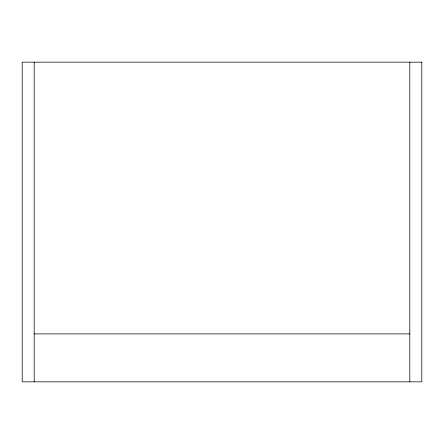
<?xml version="1.0" encoding="UTF-8"?>
<svg xmlns="http://www.w3.org/2000/svg" width="444" height="444" viewBox="0 0 444 444"><rect width="100%" height="100%" fill="white"/><g stroke="black" fill="none" stroke-linecap="round" stroke-linejoin="round"><path stroke-width="0.67" d="M34.188 333.888L409.812 333.888M409.812 62.16L409.812 381.84M34.188 62.16L34.188 381.84M421.8 62.16L22.2 62.16L22.2 381.84L421.8 381.84L421.8 62.16"/></g></svg>
